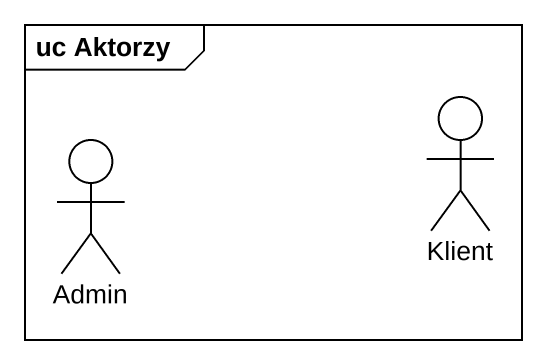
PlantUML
@startuml
mainframe uc Aktorzy
actor Klient
actor Admin
@enduml
